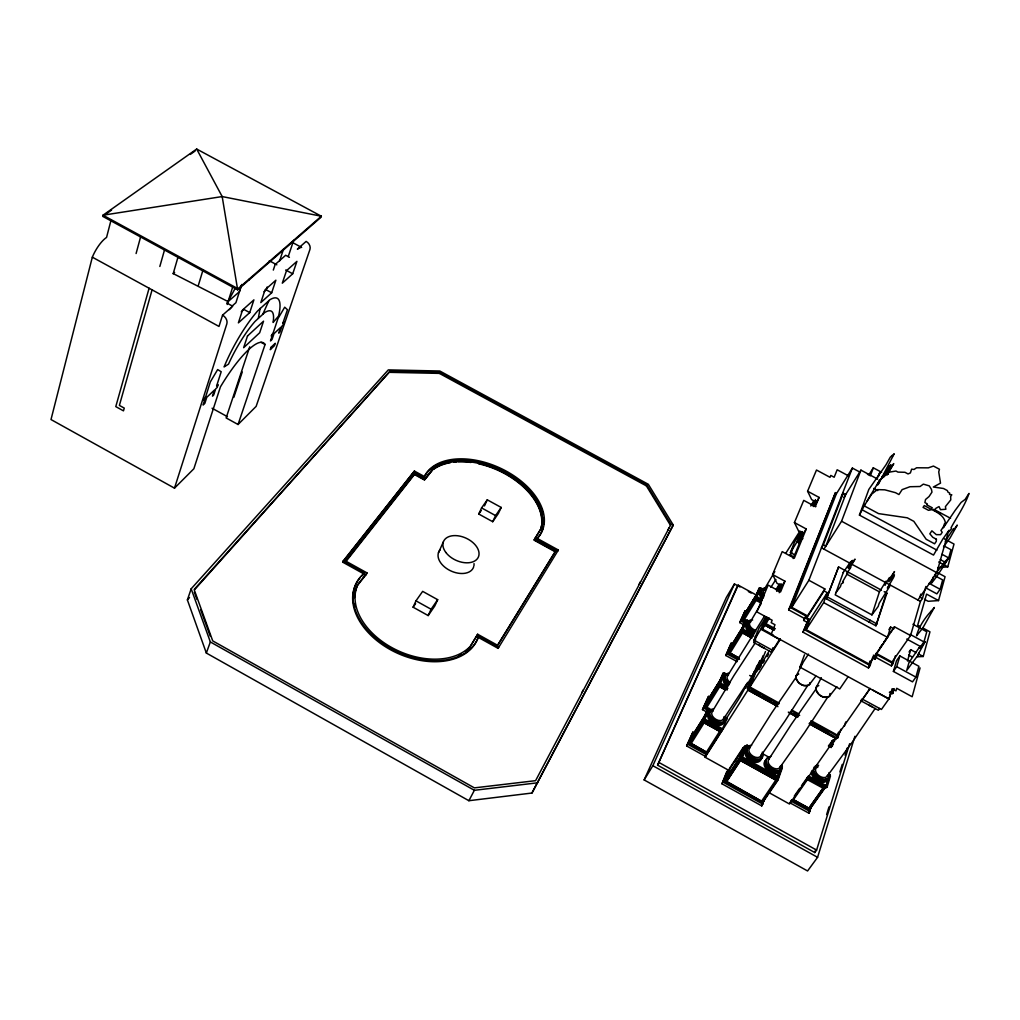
<?xml version="1.0" encoding="UTF-8"?>
<svg xmlns="http://www.w3.org/2000/svg" width="1020" height="1020" viewBox="0 0 1020 1020"><rect width="100%" height="100%" fill="white"/><g stroke="black" fill="none" stroke-linecap="round" stroke-linejoin="round"><path stroke-width="1.5" d="M773.517 629.48L764.26 624.418L767.002 617.164M774.218 630.347L764.592 625.081L766.912 618.872M815.465 499.672L813.131 505.869L815.312 500.527M813.412 506.545L815.592 500.705M258.391 317.972L260.113 308.359M232.815 286.697L227.179 304.508M111.129 219.759L106.564 237.418A21.127 7.255 -61 0 0 92.323 257.18L51 419.551L174.496 488.159L193.864 468.754L220.435 386.861A66.313 15.912 -60.6 0 1 265.06 344.518L260.941 342.261M136.093 253.534L140.645 236.755M889.376 692.325L892.806 693.46L893.953 689.24M869.996 688.564L862.537 699.235L881.433 709.448L888.994 698.815L890.549 693.179M892.054 693.778L893.303 689.188M920.078 667.896L912.173 696.749L896.72 688.296L895.981 690.871L892.105 688.755L889.096 699.108L771.082 634.542L774.996 624.75L771.171 622.659L772.153 620.236L756.891 611.898L768.149 585.11L780.593 591.893L784.941 581.221L772.599 574.515L782.212 551.616L794.325 558.195L806.233 528.959L794.427 522.572L803.747 500.374L815.324 506.634L819.085 497.416L807.598 491.219L816.497 470.029L830.025 477.309L830.79 475.435L834.169 477.245L837.165 469.774L848.257 475.741M917.031 656.816L923.215 656.485L929.959 631.839L923.151 628.141M924.579 599.352L928.149 601.29L938.527 600.576L945.068 576.708L937.252 572.488M937.66 567.63L947.759 566.852L954.006 544.068L944.431 538.904M915.909 677.127L918.893 666.289L899.882 655.937L896.554 660.667L893.393 671.428L912.518 681.857L915.909 677.127L896.733 666.672L899.882 655.937M925.905 587.928L936.883 593.869L940.096 589.267L942.671 579.921L935.837 576.223M940.223 559.585L945.578 562.466L948.727 557.914L950.984 549.703L944.329 546.121M906.767 639.055L920.639 646.603L923.967 641.924L926.772 631.762L912.964 624.265M149.098 288.226L115.783 406.61L123.471 410.856L124.261 408.102L119.391 405.412L152.082 289.858M917.911 600.04L936.832 572.692L948.498 531.305M159.834 266.475L164.564 249.785M907.481 661.024L910.72 649.676L916.266 652.698M933.262 576.963L931.54 583.045C938.247 575.739 955.294 547.421 945.425 561.816L945.782 560.528L934.447 575.267M910.554 635.549L894.463 626.803L875.53 655.401L876.167 653.348L892.041 662.005L910.554 635.549L920.422 601.405L922.424 598.51L925.892 586.462M866.923 501.253L879.712 480.139L877.927 484.755L878.909 483.225L894.208 453.734L892.13 456.539L892.398 455.213L890.307 457.139L886.099 464.648L868.823 489.434L859.439 515.113L933.529 555.071L942.722 539.223L949.034 530.26L948.906 531.841L951.609 528.564L951.035 527.761C957.181 516.4 964.907 505.639 969 493.412L965.162 499.379L961.133 502.401L955.204 510.319L943.334 527.761L944.558 523.515M173.17 273.755L178.016 257.027M920.792 594.137L919.912 597.146L922.424 598.51M754.022 640.178L760.869 629.238L762.437 629.123L766.657 618.859L765.74 617.393L758.931 628.294L754.022 640.178L772.701 650.416L773.045 649.268L771.247 652.086L753.856 642.562L757.465 633.841M893.061 663.523L877.187 654.865L875.543 657.25L891.403 665.894L893.061 663.523L895.331 655.898M891.403 665.894L892.309 662.847M827.717 782.238L828.992 778.03M801.503 785.719L807.113 777.801L825.206 787.644L827.08 787.236L830.458 776.029L829.528 774.524M198.352 285.383L202.916 270.3M824.912 788.065L806.884 778.005L824.912 788.065L809.497 809.612L791.635 799.871L789.901 802.816L808.949 813.208L812.8 802.893M807.113 777.801L825.206 787.644M825.613 787.453L829.859 774.524L825.881 786.586M808.847 808.312L823.165 788.039L808.847 808.312L793.407 799.68L808.898 808.146M860.281 472.311L852.376 468.065L808.885 580.265L824.849 588.948L824.109 590.911L827.322 592.658L809.905 619.612L806.144 629.659L869.091 664.02L887.476 637.347L890.626 627.083L893.851 628.83M808.949 813.208L810.734 807.432M740.01 586.984L734.438 583.95L726.342 597.465L644.143 779.93L807.572 870.965L817.581 857.323L854.913 736.3M756.228 594.979L738.174 585.136L736.708 587.584L657.581 765.166L814.789 852.567L816.599 850.093L849.647 743.707M872.788 658.155L874.905 659.303L877.187 654.865M814.789 852.567L815.745 849.52M826.634 814.546L828.992 806.947M839.881 771.974L842.252 764.375M845.096 755.246L847.467 747.647M874.905 659.303L875.543 657.25M809.905 619.612L806.743 617.89L807.496 615.901L791.75 607.321L836.336 493.897L835.444 492.634L790.181 607.423L805.94 616.016L805.188 617.992L808.337 619.726L802.995 632.196L868.466 667.947L869.856 663.497M868.466 667.947L870.111 665.55L872.903 656.663M226.708 302.953L232.687 306.217L222.551 315.167L218.994 326.438L92.323 257.18M869.091 664.02L870.022 661.062M807.049 778.005L807.776 776.73L827.08 787.236M807.445 779.688L823.115 788.218M174.496 488.159L226.835 323.863A7.051 5.38 46.5 0 0 222.551 315.167M237.673 289.846L222.181 196.567L196.669 149.035L103.007 215.207L102.714 216.355L237.673 289.846L320.969 217.285L321.338 216.227L196.669 149.035M241.74 284.452L235.913 302.698L231.706 306.395M881.42 590.146L838.593 566.942L826.391 598.842L875.912 625.783L885.296 596.368M845.733 721.943L844.343 726.329M875.912 625.783L886.941 593.143L884.187 591.651M241.306 285.778L239.407 291.695L228.085 301.601L173.221 273.589L174.624 272.442M811.104 720.668L837.535 735.203L838.504 732.194M809.625 722.849L837.484 738.174L839.6 731.595M837.484 738.174L840.901 729.224M249.135 279.862L249.492 278.753M871.921 614.894L879.38 591.944L886.125 581.094L884.99 585.187L889.096 578.072L889.822 577.524L888.458 580.533L894.514 571.595L888.853 581.757L894.438 574.821L893.622 577.409L887.375 588.055L890.218 584.715L889.516 586.729L879.24 603.126L878.156 606.492L871.921 614.894L835.201 594.838L843.349 572.284M249.734 312.617L253.903 299.854L242.543 310.016L238.387 322.868L249.734 312.617L243.92 309.455L241.243 311.852M283.471 249.212L279.582 260.992M264.065 291.745L266.22 289.82L267.138 287.015M273.309 270.083L275.145 264.512L285.676 255.268L289.425 257.308M249.709 346.838L226.134 417.932L238.055 424.498L256.135 406.381L309.914 249.543A6.49 5.176 47.9 0 0 306.127 241.408L297.368 249.135L301.155 247.273M233.835 397.328L242.237 372.007M271.677 292.791L275.872 280.194L265.009 289.909L260.827 302.596L271.677 292.791L266.22 289.82M293.683 240.325L288.239 256.543M238.055 424.498L265.06 344.518M292.702 273.793L296.922 261.362L286.505 270.683L282.298 283.19L292.702 273.793L285.715 269.994M187.387 599.913L191.173 588.808L388.301 369.89L439.798 371.012L648.325 484.296L673.264 525.045L531.956 793.037L468.881 800.713L206.346 653.055L187.387 599.913L189.503 597.554M887.119 475.039L893.737 463.603L887.961 472.591L891.097 466.306L891.391 465.464L889.045 469.149L890.906 464.801L885.64 473.764L889.134 465.923L883.868 476.748L884.965 473.152L881.752 478.252L882.542 476.008M888.356 474.223L888.267 473.637M777.89 775.901L781.09 766.912M777.367 777.406L782.212 764.554L777.355 779.866L763.202 800.585L763.801 800.917L777.954 780.211L781.906 769.042L781.307 768.71M777.023 779.535L781.103 768.06M741.718 758.191L746.449 745.964L745.849 745.633L740.494 758.803L745.237 746.576L744.638 746.245L729.874 768.799L724.888 781.511L762.322 802.281L777.635 779.879L782.225 765.74M775.837 780.058L740.367 760.435L775.837 780.058L761.545 801.223L726.469 781.753L740.367 760.435M763.801 800.917L764.809 798.112M729.542 769.641L726.648 771.936L721.981 783.819L761.774 805.915L766.02 795.613M206.346 653.055L210.349 641.95L191.173 588.808M761.545 801.223L726.635 781.333M878.539 476.238L880.081 471.928L877.034 478.597M761.774 805.915L764.362 798.724M859.439 515.113L864.998 504.275M847.709 677.305L839.753 688.946L799.935 667.131L804.487 654.776M806.144 629.659L823.65 602.603L827.322 592.658M881.611 472.273L873.298 467.81L870.353 475.792L867.459 474.236M826.391 598.842L838.593 566.942M802.995 632.196L808.337 619.726M806.782 622.136L803.632 620.415L805.94 616.016M823.956 549.13L841.564 521.233L860.931 470.131L877.735 479.158M724.888 781.511L739.729 758.893L744.638 746.245M823.331 544.833L843.298 493.246L845.669 494.522L825.817 546.184L823.331 544.833L821.47 547.791L920.422 601.405M777.967 777.737L741.884 757.771L747.022 745.097L749.725 746.589M794.452 554.676L790.436 552.521L796.977 541.926L798.405 541.85L802.409 531.573M802.153 533.116L800.483 537.922L802.281 533.294M801.707 536.52L803.186 532.682M725.182 779.484L738.888 758.574L743.146 747.609L743.746 747.94L739.487 758.918L725.781 779.815L725.182 779.484L729.504 768.468L743.146 747.609M801.899 532.899L801.006 531.598L796.977 541.926L799.667 543.367M801.988 532.159L800.19 537.26L802.855 538.688M790.436 552.521L794.503 542.155L801.006 531.598M794.223 557.137L790.168 554.957L793.152 547.332M721.981 783.819L727.757 770.253M772.701 650.416L779.968 638.711M725.781 779.815L729.019 771.553M804.385 618.426L788.651 609.845L835.444 492.634M194.833 589.394L389.908 371.382L439.76 372.453L646.858 484.972L670.981 524.433L535.589 780.67L474.376 787.874L212.734 640.904L194.131 589.522L389.908 371.382M771.247 652.086L772.981 647.687M763.113 655.63L756.662 671.734L769.259 650.836M758.434 669.133L765.472 651.563M777.584 705.228L747.418 688.627L754.379 671.313M754.226 672.295L745.225 688.118L746.028 686.116M747.418 688.627L757.057 665.524M754.711 672.448L747.647 689.992L777.928 706.656M750.937 682.66L749.751 685.58L750.937 682.724M752.11 679.728L759.76 660.679M752.097 679.843L755.004 672.613M756.177 669.732L759.084 662.503M760.576 660.399L749.904 687.008L779.114 703.073M741.706 631.558L743.299 627.644M741.514 630.628L742.063 631.354L741.514 630.628L745.276 621.384L746.104 621.397L745.276 621.384M753.895 636.174L742.726 630.143L747.01 620.058L749.789 621.55M751.765 637.857L742.534 632.872L751.715 638.01M343.09 561.14L364.42 572.972L364 573.979L342.682 562.147L343.09 561.14L414.426 471.061L424.384 476.518A64.872 39.805 24.7 0 1 506.366 471.202A64.872 39.805 24.7 0 1 537.081 538.343L558.348 550.01L557.863 550.94M749.547 621.69L745.378 620.313L741.616 629.544L742.445 630.87L752.224 636.148M739.5 659.264L728.458 653.297L732.284 643.747L729.274 651.742L741.489 631.444L745.148 622.927M780.44 588.565L782.136 584.422M816.319 500.96L814.597 505.155L816.229 502.516M779.216 592.709L781.945 586.041L777.023 583.351L772.599 574.515M793.165 558.565L803.326 533.677L806.233 528.959M814.61 506.022L819.085 497.416M739.156 658.142L730.078 653.055L739.207 658.002M719.648 731.353L704.157 722.785L719.648 731.353L706.452 752.122L691.203 743.465L706.452 752.122M764.26 624.418L766.594 618.706M780.631 584.46L778.859 589.343L781.065 583.95M778.196 591.243L781.027 584.307M764.592 625.081L767.091 619.943M780.835 585.416L779.178 590.006L781.231 584.995L780.542 587.571M703.213 721.089L721.306 731.353L703.035 720.413L721.497 731.123L727.12 718.348L724.162 716.894M725.743 720.515L727.12 718.348M813.998 505.091L815.465 502.35M768.289 617.763L765.893 623.615L775.353 628.792M725.781 655.503L731.225 643.097L725.781 655.503L737.179 661.661M765.74 617.393L760.869 629.238L779.65 639.514M776.679 591.307L779.548 584.32M812.239 504.925L813.947 500.769L810.76 505.984M728.637 770.278L705.126 757.235L707.408 751.715M389.525 372.338L439.365 373.384L439.76 372.453M366.206 574.693L366.97 572.87L345.627 561.038L415.306 472.821L425.251 478.278L433.003 468.588A63.036 38.683 24.7 0 1 505.69 472.056A63.036 38.683 24.7 0 1 541.352 527.965L534.034 540.141L555.275 551.807L556.142 550.086L534.875 538.42M414.426 471.061L342.682 562.147M414.553 474.593L415.306 472.821M703.596 719.087L707.523 709.869L708.441 709.882M755.221 598.013L755.756 598.727L755.221 598.013L758.931 589.331L759.747 589.356M727.222 689.558L718.628 684.343L722.874 674.36L723.754 674.386M703.774 719.776L708.352 710.086M721.867 678.224L718.87 685.261L705.904 705.636L718.641 685.134L721.637 678.096L709.78 697.272L705.279 707.383L709.244 709.576M758.727 591.562L755.412 598.969L743.159 618.949L755.195 598.855L758.459 591.409L746.13 611.681L742.369 620.44L745.046 621.919M705.483 716.218L706.567 713.668M707.995 710.71L694.046 733.074L689.494 743.669L707.166 753.461L721.395 731.136L703.073 721.178L690.145 741.871L693.995 732.895L706.069 713.554M722.708 676.03L718.794 685.006L727.03 689.788M722.224 729.835L704.323 719.954L709.155 708.607L707.625 708.76L703.137 719.291L703.978 720.77L721.879 730.664M761.838 600.512L756.419 597.542L760.397 588.183L764.439 590.389M704.323 719.954L709.359 708.543L708.811 709.41M719.189 685.121L718.628 684.343M727.923 688.296L719.89 683.872L724.455 673.136L727.324 674.5M756.419 597.542L760.627 588.017L764.668 590.223M719.89 683.872L724.672 673.034L724.136 673.901L722.976 673.264L718.73 683.234L719.559 684.649L726.265 688.334M725.194 689.698L719.699 686.677L725.118 689.851M756.151 600.372L761.277 603.177M760.397 588.183L759.033 588.26L755.335 596.955L761.557 601.188M686.638 745.964L692.962 732.041L686.638 745.964L705.292 756.317L707.166 753.461M702.487 709.639L708.518 696.367L702.487 709.639L707.638 712.483M739.742 622.595L745.097 610.84L739.742 622.595L743.542 624.673M690.145 741.871L693.995 732.895M742.942 618.821L746.13 611.413L758.332 591.498M705.904 705.636L709.55 697.144L721.446 677.968M743.159 618.949L746.334 611.528L758.548 591.613M425.251 478.278L424.486 480.037L415.803 475.269M705.292 756.317L707.051 752.237M657.581 765.166L738.174 585.136M262.956 313.943L268.987 300.466M644.143 779.93L652.851 765.714L734.438 583.95M413.1 607.193L415.969 600.856L422.662 591.37L437.682 599.683L434.775 605.982L428.183 615.57L413.1 607.193L415.612 603.636M438.485 552.7L443.317 541.977M428.183 615.57L431.103 609.246L437.682 599.683M478.75 514.029L481.58 507.922L487.279 499.825L501.202 507.45L498.334 513.532L492.711 521.704L478.75 514.029L481.198 510.561M484.462 505.92L487.279 499.825M492.711 521.704L495.58 515.597L501.202 507.45M476.773 636.021L477.64 634.236L497.543 645.278L556.142 550.086M478.201 637.322L478.673 636.34L498.576 647.368L498.091 648.35L478.201 637.322A66.759 44.803 24.1 0 1 394.128 651.653A66.759 44.803 24.1 0 1 359.818 578.149M796.467 675.393L802.562 663.395M816.484 686.995L821.317 677.688M531.956 793.037L673.264 525.045M468.881 800.713L474.376 790.296L537.667 782.799M581.846 692.606L583.338 689.8M639.005 584.473L640.483 581.668M670.981 524.433L670.471 525.338L646.387 485.877L646.858 484.972M228.085 301.601L235.339 288.035M667.769 530.234L669.12 527.786M763.776 590.248L774.817 571.582M750.031 622.391L761.239 603.508M727.63 675.724L764.528 616.08M712.317 711.488L734.018 675.431L755.144 643.033M477.64 634.236L470.309 646.272A64.783 43.439 24.1 0 1 391.603 647.458A64.783 43.439 24.1 0 1 358.135 583.988L366.97 572.87M476.99 635.575L469.659 647.623A64.732 43.452 24.1 0 1 465.273 651.525M760.627 588.017L760.117 588.846L759.033 588.26M498.091 648.35L558.348 550.01M742.369 620.44L755.641 598.804L761.188 601.685M756.202 600.244L743.886 620.351L746.678 621.868M497.696 645.265L555.492 551.374L534.238 539.72L540.727 529.252A62.998 38.696 24.7 0 0 505.091 473.331A62.998 38.696 24.7 0 0 432.429 469.901L424.677 479.604L414.745 474.147L345.856 561.625M732.284 643.99L744.128 624.737M747.01 620.058L746.487 620.899L745.378 620.313M733.329 642.523L744.064 625.069M728.458 653.297L741.948 631.431L751.829 636.633M742.726 630.143L743.261 629.302L753.028 634.58M790.168 554.957L791.864 552.215M798.405 541.85L803.365 533.83M730.014 653.208L742.534 632.872M775.952 589.649L779.293 584.269M709.576 697.349L721.714 677.803M836.336 493.897L852.376 468.065M705.279 707.383L719.087 685.172M779.56 589.993L784.941 581.221M719.699 686.677L706.885 707.332L712.304 710.315M841.487 496.141L843.298 493.246M689.494 743.669L703.507 721.255M843.871 497.416L860.931 470.131M753.856 642.562L755.629 639.731M769.36 618.082L762.437 629.123L773.224 635.026M691.139 743.631L704.157 722.785M869.257 474.223L873.298 467.81M788.651 609.845L790.181 607.423M791.75 607.321L808.885 580.265M749.215 748.553L771.821 712.75L795.638 677.956M725.781 719.431L737.855 700.447A16.766 1.479 -61.7 0 0 747.634 682.367M758.905 669.49L761.353 665.639M762.985 663.076L764.617 660.514M767.078 656.663L768.71 654.088L768.098 653.756M877.162 484.729L880.4 479.617L889.261 472.145L895.968 471.036L897.957 472.107L904.944 472.286L908.042 473.943L910.375 472.936L911.638 469.174L914.035 469.455L916.585 467.772L928.276 467.861L933.466 466.063L939.446 469.251L938.731 471.941L940.504 483.123L933.338 487.024L943.5 488.491L947.363 490.569L947.924 492.099L949.671 493.042L949.543 494.47L951.813 494.789L950.653 496.498L950.78 499.864L945.4 506.621L945.871 509.26L940.491 509.668L939.037 506.583L935.875 508.317L934.473 510.395L940.657 513.723M705.126 757.235L780.313 639.323M785.935 552.993L799.96 531.037M807.687 685.504L784.954 721.038L760.793 755.909M770.865 587.329L775.901 579.475M803.632 620.415L805.188 617.992M807.496 615.901L824.849 588.948M806.743 617.89L824.109 590.911M768.455 759.823L791.443 724.187L815.643 689.546M843.183 572.551L850.782 561.535L848.002 567.885L852.427 560.401L848.716 568.178L855.002 559.126L849.609 568.42C854.212 563.435 843.502 577.192 847.926 572.5L842.546 581.935L843.425 581.91L842.813 583.134L841.334 583.72L840.442 586.627L835.903 592.709M734.362 762.284L736.924 758.37M739.487 754.456L742.891 749.241M745.237 746.576L745.849 745.633M827.73 697.119L804.614 732.5L780.071 767.218M746.449 745.964L747.022 745.097M799.935 667.131L808.503 654.075M726.469 781.753L740.201 760.856M723.244 719.393L746.41 684.293M885.755 594.902L886.941 593.143M868.989 622.021L870.187 620.249M780.402 769.641L782.187 767.002M875.224 708.39L852.325 742.037L827.156 776.258M945.272 541.25L952.782 529.775L953.942 528.564L953.853 529.839L957.244 525.083L950.13 537.833L943.513 546.873M888.892 629.62L890.626 627.083M879.661 648.299L882.274 644.5M884.009 641.975L888.369 635.651M890.983 631.852L894.463 626.803M794.325 796.008L799.706 788.294M862.078 698.929L860.791 700.765L878.373 710.264L879.673 708.428M837.535 735.203L870.162 688.474M793.343 799.858L807.496 779.509M893.393 671.428L896.733 666.672M909.062 652.022L910.72 649.676M891.773 691.917L894.068 688.691M824.632 787.835L810.594 808.044M809.459 684.446L815.809 676.196M829.528 696.073L836.897 686.689M366.397 574.247L357.548 585.365A64.732 43.452 24.1 0 0 354.463 597.618M425.455 478.826L432.238 470.347M229.27 309.672L231.604 307.186M106.501 213.677L111.562 210.094M190.255 154.428L195.139 150.973M891.034 693.702L891.786 693.383M818.767 685.631L817.441 686.128A8.236 4.934 34.4 0 0 815.962 689.571L818.614 694.199A7.803 4.679 34.4 0 0 823.854 697.259L828.584 696.953A8.236 4.934 34.4 0 0 830.038 693.485M798.775 674.054L797.436 674.539A8.211 4.934 33.9 0 0 795.906 677.956L798.507 682.546A7.777 4.679 33.9 0 0 803.734 685.593L808.503 685.312A8.211 4.934 33.9 0 0 809.969 683.272M722.976 673.264L724.455 673.136M723.677 674.577L722.874 674.36M825.142 787.861L826.034 787.835L807.509 777.597M933.746 509.26L950.551 518.287M873.732 488.414L877.735 490.569M862.639 510.089L936.908 550.137M942.021 554.306L948.727 557.914M938.719 561.982L947.759 566.852M816.229 502.069L811.639 499.596L807.598 491.219M813.208 505.193L815.822 506.608M841.564 521.233L936.832 572.692M890.09 691.993L892.806 693.46M872.712 690.03L888.994 698.815M742.139 631.176L751.906 636.454M741.489 631.444L751.638 636.875M929.092 583.312L940.096 589.267M291.937 242.199L301.652 247.452M938.527 600.576L926.568 594.112L917.707 625.183L920.422 626.662M803.326 533.677L798.609 531.127L794.427 522.572M269.318 260.737L276.828 264.817M847.505 574.54L879.418 591.855M726.801 653.833L737.842 659.812M830.548 742.93L833.263 744.409M829.961 743.771L832.677 745.25M829.706 744.6L832.422 746.066M829.311 744.829L832.027 746.296M829.247 745.034L831.963 746.5M828.508 745.888L831.287 747.392M828.457 746.053L831.236 747.558M439.365 373.384L646.387 485.877M910.044 634.351L923.967 641.924M827.551 597.057L877.111 624.01M919.045 654.215L923.215 656.485M823.65 602.603L887.476 637.347M908.654 655.044L912.403 657.071M808.375 775.876L826.481 785.731M873.362 655.184L876.55 656.918M748.349 591.536L751.141 593.053M756.929 596.7L762.361 599.671M755.82 598.549L761.251 601.519M755.195 598.855L760.996 601.94M804.563 629.773L870.111 665.55M764.312 623.73L773.734 628.881M764.656 624.393L773.746 629.365M764.987 625.056L773.096 629.493M791.061 801.146L810.122 811.55M740.75 620.95L744.778 623.156M481.58 507.922L495.58 515.597M749.674 675.431L752.288 676.872M791.635 709.958L798.583 713.783M748.349 687.149L778.859 703.94M791.341 710.8L799.667 715.377M810.76 721.484L838.491 736.733M751.332 690.03L759.607 694.582M762.361 696.099L770.623 700.651M773.377 702.155L776.143 703.672M794.044 713.528L796.811 715.046M810.581 722.632L828.495 732.487M837.688 737.537L836.77 737.026L835.762 738.467L809.599 724.072M790.117 712.126L798.481 716.716M748.03 689.953L777.189 705.993M788.307 712.113L796.633 716.69M809.14 723.575L835.52 738.085L789.493 804.015L768.749 792.502M788.944 712.712L797.206 717.264M720.426 683.005L727.132 686.702M719.266 684.93L727.311 689.354M718.641 685.134L727.12 689.596M212.058 408.229L227.409 416.683M703.532 707.944L707.51 710.137M704.871 719.074L722.772 728.968M761.902 753.334L768.672 757.069M742.458 756.904L777.954 776.539M741.119 757.86L777.814 778.171L777.176 779.114L739.895 758.472M739.729 758.893L777.635 779.879M687.697 744.268L706.375 754.621M415.969 600.856L431.103 609.246M723.078 782.136L762.922 804.244M659.162 762.59L816.599 850.093M652.851 765.714L817.581 857.323M210.349 641.95L474.376 790.296M194.31 592.046L196.962 599.39M200.672 609.667L210.235 636.085M433.385 469.455A62.985 38.709 24.7 0 1 450.445 462.647M453.632 462.187A62.985 38.709 24.7 0 1 456.883 461.907M458.362 461.831A62.985 38.709 24.7 0 1 470.959 462.455M478.482 463.781A62.985 38.709 24.7 0 1 541.811 521.386M541.492 525.657A62.985 38.709 24.7 0 1 540.906 528.373M461.397 654.062A64.732 43.452 24.1 0 1 458.605 655.516M355.279 606.645A64.732 43.452 24.1 0 1 354.743 603.572M478.673 636.34A66.784 44.791 24.1 0 1 390.826 648.669A66.784 44.791 24.1 0 1 364.42 572.972M361.819 575.981A66.759 44.803 24.1 0 1 364 573.979M424.6 476.238A64.846 39.818 24.7 0 1 439.174 463.756M537.4 500.616A64.846 39.818 24.7 0 1 538.841 503.14M540.103 505.639A64.846 39.818 24.7 0 1 543.035 514.016M543.724 518.109A64.846 39.818 24.7 0 1 543.749 524.05M543.316 526.906A64.846 39.818 24.7 0 1 537.604 538.216M473.662 566.878A18.997 12.202 24.6 0 1 449.96 570.499A18.997 12.202 24.6 0 1 440.104 549.946M474.019 563.614A18.997 12.202 24.6 0 1 473.917 565.832M763.419 596.993A8.045 4.679 31.7 0 1 762.616 589.394M764.031 589.012A8.045 4.679 31.7 0 1 765.714 588.999M762.169 599.02A8.032 4.692 31.7 0 1 761.379 591.421M764.209 594.328A6.12 3.557 31.7 0 1 764.566 589.675M781.639 767.92A9.065 5.776 35.4 0 1 769.832 769.003A9.065 5.776 35.4 0 1 768.34 757.809M759.212 759.377A7.625 4.883 34.8 0 1 750.414 758.026A7.625 4.883 34.8 0 1 747.201 750.223M761.137 756.113A7.625 4.883 34.8 0 1 760.741 757.363M762.361 752.084A9.027 5.776 34.8 0 1 758.395 759.25A9.027 5.776 34.8 0 1 747.622 752.403A9.027 5.776 34.8 0 1 751.625 745.25M762.386 756.636A9.027 5.776 34.8 0 1 750.516 757.681A9.027 5.776 34.8 0 1 749.152 746.563M809.956 682.826A7.918 4.756 33.9 0 1 799.731 683.476A7.918 4.756 33.9 0 1 798.252 674.144M760.996 758.714A9.014 5.776 34.8 0 1 750.108 760.435A9.014 5.776 34.8 0 1 746.334 749.381M761.608 755.973A9.027 5.776 34.8 0 1 756.356 761.315A9.027 5.776 34.8 0 1 746.563 755.093A9.027 5.776 34.8 0 1 748.463 747.609M761.137 754.787A6.872 4.386 34.8 0 1 752.849 756.088A6.872 4.386 34.8 0 1 749.968 747.685M778.49 770.674A7.65 4.883 35.4 0 1 769.717 769.348A7.65 4.883 35.4 0 1 766.428 761.494M782.238 765.166A9.065 5.776 35.4 0 1 776.399 770.508A9.065 5.776 35.4 0 1 766.645 763.1A9.065 5.776 35.4 0 1 770.814 756.496M830.012 694.441A7.943 4.756 34.4 0 1 820.692 695.716A7.943 4.756 34.4 0 1 817.033 686.32M780.236 769.985A9.052 5.776 35.4 0 1 769.412 771.757A9.052 5.776 35.4 0 1 765.523 760.614M780.835 767.231A9.052 5.776 35.4 0 1 771.133 771.311A9.052 5.776 35.4 0 1 766.224 759.581M780.402 766.084A6.898 4.386 35.4 0 1 772.165 767.41A6.898 4.386 35.4 0 1 769.195 758.944M754.43 632.821A6.974 4.169 32.1 0 1 748.706 628.83A6.974 4.169 32.1 0 1 748.196 624.049M753.41 631.15A6.987 4.169 32.1 0 1 751.842 630.232M749.33 627.797A6.987 4.169 32.1 0 1 748.578 626.458M753.206 631.928A8.262 4.934 32.1 0 1 747.494 626.369A8.262 4.934 32.1 0 1 748.833 621.473M755.794 631.66A8.262 4.934 32.1 0 1 747.851 624.572A8.262 4.934 32.1 0 1 752.645 619.969M751.931 633.968A8.249 4.934 32.1 0 1 746.232 628.422A8.249 4.934 32.1 0 1 747.571 623.513M754.519 633.7A8.262 4.934 32.1 0 1 747.252 628.192A8.262 4.934 32.1 0 1 748.208 622.493M755.641 630.296A6.286 3.748 32.1 0 1 750.108 626.101A6.286 3.748 32.1 0 1 750.835 621.779M728.701 685.109A7.28 4.539 32.8 0 1 725.182 678.428M728.815 684.726A8.632 5.368 32.8 0 1 724.493 678.313A8.632 5.368 32.8 0 1 727.987 674.182M729.466 683.68A8.632 5.368 32.8 0 1 725.144 677.267A8.632 5.368 32.8 0 1 728.637 673.149M727.515 686.791A8.619 5.368 32.8 0 1 725.156 676.744M728.165 685.759A8.619 5.368 32.8 0 1 725.806 675.712M730.307 682.686A6.566 4.08 32.8 0 1 728.497 675.049M727.337 681.385A6.566 4.08 32.8 0 1 726.661 680.098M833.251 741.757A7.408 4.526 35.5 0 1 831.529 741.094M834.105 741.731A8.772 5.342 35.5 0 1 832.065 740.941M834.819 740.711A8.772 5.342 35.5 0 1 832.779 739.933M832.69 743.759A8.759 5.355 35.5 0 1 830.65 742.968M833.404 742.738A8.772 5.355 35.5 0 1 831.364 741.961M836.094 739.449A6.668 4.067 35.5 0 1 834.59 739.181M872.534 706.809A7.918 4.654 35.2 0 1 868.925 705.062M826.327 778.732A7.625 4.768 36.3 0 1 818.269 778.821A7.625 4.768 36.3 0 1 813.424 771.056M828.788 775.481A9.027 5.648 36.2 0 1 821.763 779.981A9.027 5.648 36.2 0 1 812.863 771.094M816.064 766.441A9.027 5.648 36.2 0 1 817.887 766.313M828.979 772.663A9.04 5.648 36.2 0 1 821.431 778.604A9.04 5.648 36.2 0 1 814.202 767.04M815.273 766.007A9.04 5.648 36.2 0 1 818.601 765.28M827.322 779.178A9.027 5.648 36.3 0 1 818.231 781.231A9.027 5.648 36.3 0 1 811.474 771.49M828.036 778.158A9.027 5.648 36.3 0 1 818.945 780.198A9.027 5.648 36.3 0 1 812.188 770.47M827.577 775.2A6.872 4.297 36.2 0 1 818.435 775.289A6.872 4.297 36.2 0 1 817.912 767.053M764.26 647.955A7.777 4.667 32.5 0 1 759.135 644.908M721.522 722.734A7.497 4.794 33.3 0 1 714.204 721.79A7.497 4.794 33.3 0 1 709.665 715.581M724.748 717.06A8.874 5.674 33.3 0 1 720.286 723.307A8.874 5.674 33.3 0 1 710.022 717.111A8.874 5.674 33.3 0 1 712.725 709.818M725.411 716.014A8.874 5.661 33.3 0 1 720.949 722.249A8.874 5.661 33.3 0 1 710.672 716.065A8.874 5.661 33.3 0 1 713.388 708.76M723.817 720.872A8.861 5.674 33.3 0 1 713.133 723.626A8.861 5.674 33.3 0 1 709.831 712.432M724.327 721.408A8.874 5.674 33.3 0 1 712.827 721.943A8.874 5.674 33.3 0 1 710.481 711.386M723.881 717.188A6.757 4.309 33.3 0 1 715.747 719.266A6.757 4.309 33.3 0 1 713.222 710.761M763.534 597.656A6.796 3.965 31.7 0 1 761.392 593.895M764.044 595.986A8.045 4.679 31.7 0 1 766.339 587.992M762.794 598.013A8.045 4.692 31.7 0 1 762.004 590.414M931.234 611.12L934.371 607.461L922.756 628.065L916.559 635.83C918.625 626.803 925.765 616.781 931.234 611.12M936.398 539.248L936.258 541.378L934.6 543.813L926.16 539.261L913.831 521.335L907.303 517.816L878.551 513.608L864.182 505.856L871.577 494.254L877.327 489.613L884.812 489.829L895.534 492.698L898.939 494.534L902.126 489.625L909.967 486.731L920.091 486.502L923.342 484.13L929.296 485.89L931.464 489.409L931.974 492.125L929.041 496.549L925.535 499.507L924.885 502.579L927.295 503.867L926.683 504.785L932.28 507.794L931.26 509.324L924.273 505.563L923.062 507.399L928.493 510.319L931.872 509.643C937.801 512.435 944.89 516.413 945.514 523.719L940.937 530.451L942.212 532.3L940.58 534.697L936.309 534.646L931.872 530.821L929.845 533.817L932.764 537.285L936.398 539.248M925.102 641.682L917.783 655.057L919.224 653.029L918.969 653.909L906.742 670.395L908.986 662.515L919.211 647.496L918.994 648.274L920.359 646.348L920.575 648.172L925.102 641.682M205.084 398.654L203.095 405.017L204.854 403.346L206.779 397.303L214.391 390.112L212.453 396.117L213.728 394.906L215.666 388.9L217.196 387.447L218.127 384.578L216.597 386.019L221.2 371.726L217.655 369.572L210.324 381.913L205.874 396.155L203.592 400.082L205.084 398.654M247.503 336.001L243.652 347.692L259.679 332.75L263.542 321.172L247.503 336.001M272.544 334.815L270.491 340.935L272.034 339.469L274.01 333.655L280.691 327.344L278.702 333.132L279.824 332.061L281.813 326.272L283.152 324.998L284.108 322.231L282.757 323.506L287.462 309.748L284.707 307.198L277.912 318.686L273.347 332.392L271.218 336.052L272.544 334.815M271.065 347.297L270.249 349.694L274.418 345.691L275.234 343.306L271.065 347.297M889.261 469.315L887.362 472.617L889.261 469.315M278.575 316.072L273.079 322.473A50.605 12.393 -61 0 0 264.664 312.604L254.987 321.478A50.605 12.393 -61 0 0 228.505 364.14L224.081 366.932A60.065 14.752 -61 0 1 257.563 310.998L270.045 299.65A60.065 14.752 -61 0 1 278.575 316.072M321.338 216.227L238.017 288.736L103.007 215.207L222.181 196.567L321.338 216.227M445.867 552.483A19.099 12.163 24.6 0 0 477.13 559.024A19.099 12.163 24.6 0 0 459.892 536.125A19.099 12.163 24.6 0 0 445.867 552.483"/></g></svg>
